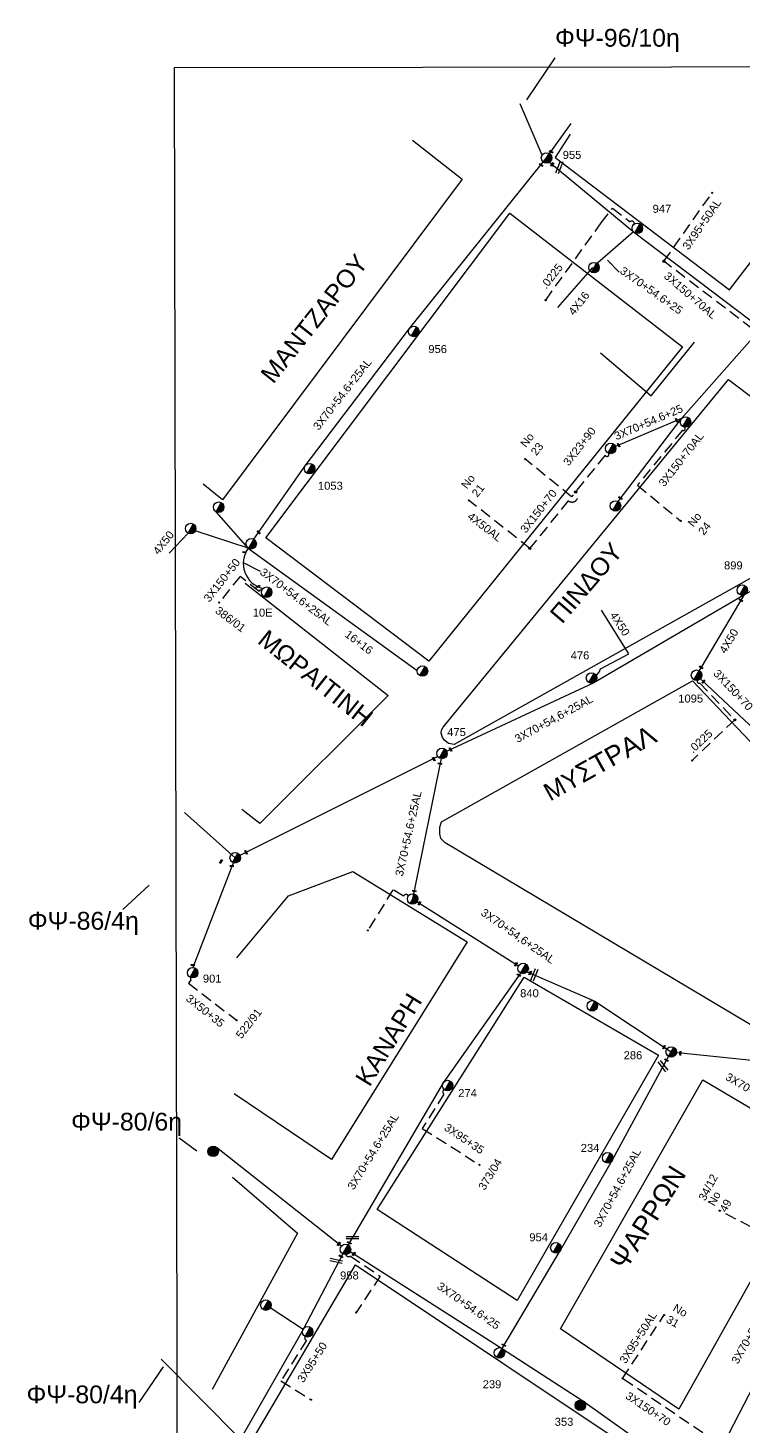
# Model space of a CAD drawing. Header units: millimetres. Extents: x 1421 to 13344, y 800 to 1949.
# Drawn here: x 10805 to 10965.9, y 1568.7 to 1883.1 of the extents above; entities that cross this region are included whole.
import ezdxf

# ---------------------------------------------------------------- set-up
doc = ezdxf.new("R2010")
doc.units = ezdxf.units.MM
doc.linetypes.add('DASHED', pattern=[19.05, 12.7, -6.35])
for name, color, linetype in [('Άγνωστα', 7, 'Continuous'), ('Γυμνά εναέρια ΧΤ (3Φ)   4x50CU', 7, 'Continuous'), ('Γυμνά εναέρια ΧΤ και ΦΟΠ (3Φ)   4x50+16AL', 7, 'Continuous'), ('Εναέρια παροχή ΧΤ 4x16', 7, 'SYN_LINE'), ('Επιγραφές - Σχήματα', 7, 'Continuous'), ('Καλωδια Χ.Τ. 3x50+35', 7, 'Continuous'), ('Καλωδια ΧΤ  3X95+50', 7, 'Continuous'), ('Καλώδια ΧΤ   3x150+70AL', 7, 'DASHED'), ('Καλώδια ΧΤ   3x150AL+50CU', 7, 'DASHED'), ('Μηχανική τομή', 7, 'Continuous'), ('Στύλος Ξύλινος', 7, 'Continuous'), ('Στύλος Ξύλινος @ 1', 7, 'Continuous'), ('Στύλος ΦΜ', 7, 'Continuous'), ('Στύλος ΦΜ @ 1', 7, 'Continuous'), ('Συνδέσεις', 7, 'Continuous'), ('Συνεστραμμένα ΧΤ   3x70+54.6+25 AL', 7, 'SYN_LINE'), ('Τομή', 7, 'Continuous'), ('Υπόβαθρο ΔΕΗ', 7, 'Continuous'), ('Υπόγεια καλώδια Παροχών ΧΤ   .0225', 7, 'DASHED'), ('Υπόγεια καλώδια Παροχών ΧΤ   4x16AL', 7, 'DASHED'), ('Υπόγεια καλώδια Παροχών ΧΤ   4x50AL', 7, 'DASHED')]:
    doc.layers.add(name, color=color, linetype=linetype)
doc.styles.add('arial', font='ARIAL.TTF')
doc.styles.get("Standard").update_dxf_attribs({"font": 'ARIAL.TTF'})
doc.linetypes.add('SYN_LINE', pattern='A,0.5,-0.0001,["/\\/\\/\\/",Standard,S=0.1,R=0,X=0,Y=-0.05],-0.25', length=0.7501)
doc.dimstyles.new('ISO-25', dxfattribs={"dimtxt": 2.5, "dimasz": 2.5, "dimexe": 1.25, "dimexo": 0.625, "dimtad": 1, "dimtxsty": 'Standard', "dimcen": 2.5, "dimadec": 0, "dimazin": 0, "dimtfac": 1, "dimtmove": 0, "dimatfit": 3, "dimfxl": 1, "dimarcsym": 0})

# ---------------------------------------------------------------- blocks, each defined once
blk = doc.blocks.new('ΥΠΑΡΧΩΝ ΤΣΙΜΕΝΤΕΝΙΟΣ ΣΤΥΛΟΣ')
at = {"layer": 'Στύλος ΦΜ'}
blk.add_hatch(color=7, dxfattribs=at).paths.add_polyline_path([(-1.29, -2.28, 0.574793), (2.62, 0, 0.268822), (1.3, 2.27)])
at = {"layer": 'Στύλος ΦΜ', "color": 7}
blk.add_line((-1.29, -2.28), (1.3, 2.27), dxfattribs=at)
blk.add_circle((0, 0), 2.62, dxfattribs=at)
at = {"layer": 'Στύλος ΦΜ', "flags": 4}
for tag, p in [('ΤΥΠΟΣ', (-4.91, 3.03)), ('ΑΡΙΘΜΟΣ', (-4.68, 8.05))]:
    blk.add_attdef(tag, p, '', height=4, dxfattribs=at)
blk = doc.blocks.new('_ΣΥΝΔΕΣΗ')
at = {"layer": 'Συνδέσεις', "linetype": 'SYN_LINE', "ltscale": 40}
blk.add_hatch(color=256, dxfattribs=at).paths.add_polyline_path([(0.5, -0.01, 1), (-0.5, -0.01, 1)])
at = {"layer": 'Συνδέσεις'}
blk.add_circle((0, -0.01), 0.5, dxfattribs=at)
blk = doc.blocks.new('ΜΗΧΑΝΙΚΗ ΤΟΜΗ')
at = {"layer": 'Μηχανική τομή', "ltscale": 40}
for p, q in [((-1.9, 0.8), (1.9, 0.8)), ((1.9, 0), (-1.9, 0))]:
    blk.add_line(p, q, dxfattribs=at)
blk = doc.blocks.new('ΤΟΜΗ')
at = {"layer": 'Τομή', "ltscale": 40}
for p, q in [((-5.7, 0), (5.7, 0)), ((5.7, -2.3), (-5.7, -2.3))]:
    blk.add_line(p, q, dxfattribs=at)
blk = doc.blocks.new('ΥΠΑΡΧΩΝ ΞΥΛΙΝΟΣ ΣΤΥΛΟΣ')
at = {"layer": 'Στύλος Ξύλινος'}
h = blk.add_hatch(color=7, dxfattribs=at)
h.paths.add_polyline_path([(-2.62, 0, 0.270008), (-1.29, -2.28), (1.3, 2.27, 0.576266)])
h.paths.add_polyline_path([(-1.29, -2.28, 0.574793), (2.62, 0, 0.268822), (1.3, 2.27)])
at = {"layer": 'Στύλος Ξύλινος', "color": 7}
blk.add_line((-1.29, -2.28), (1.3, 2.27), dxfattribs=at)
blk.add_circle((0, 0), 2.62, dxfattribs=at)
at = {"layer": 'Στύλος Ξύλινος', "flags": 4}
for tag, p in [('ΑΡΙΘΜΟΣ', (-4.91, 8.6)), ('ΤΥΠΟΣ', (-4.85, 3.39))]:
    blk.add_attdef(tag, p, '', height=4, dxfattribs=at)

msp = doc.modelspace()

# ---------------------------------------------------------------- linework, layer by layer
at = {"layer": 'Άγνωστα', "color": 6, "linetype": 'SYN_LINE', "ltscale": 8}
msp.add_lwpolyline([(10932.02875, 1829.22718), (10924.14652, 1820.24793)], dxfattribs=at)
at = {"layer": 'Άγνωστα', "color": 2}
msp.add_lwpolyline([(10933.85788, 1810.03722), (10945.26723, 1800.41407), (10955.0124, 1812.45254)], dxfattribs=at)
at = {"layer": 'Άγνωστα', "color": 6, "linetype": 'DASHED', "ltscale": 0.2}
msp.add_lwpolyline([(10935.6922, 1787.47809, -1.037056026), (10934.86065, 1787.03535), (10927.33278, 1777.71261), (10916.82347, 1786.1986)], format="xyb", dxfattribs=at)
at = {"layer": 'Άγνωστα', "color": 7}
for points in [[(10854.6509, 1766.09751), (10847.34122, 1774.3289)], [(10854.6509, 1766.09751), (10892.61676, 1738.62845)]]:
    msp.add_lwpolyline(points, dxfattribs=at)
at = {"layer": 'Άγνωστα', "color": 27}
msp.add_lwpolyline([(10932.32856, 1736.83323), (10933.52004, 1738.26612), (10933.84167, 1739.02553), (10940.18666, 1742.35523), (10934.07388, 1752.18896)], dxfattribs=at)
at = {"layer": 'Άγνωστα', "color": 133, "linetype": 'DASHED', "ltscale": 0.2}
msp.add_lwpolyline([(10890.59018, 1687.89527, 0.705147948), (10889.51408, 1687.8479), (10887.12793, 1689.31474), (10881.50013, 1680.15988)], format="xyb", dxfattribs=at)
at = {"layer": 'Άγνωστα', "color": 1, "linetype": 'DASHED', "ltscale": 0.2}
msp.add_lwpolyline([(10876.41985, 1607.5621, 0.56354898), (10877.55027, 1606.89073), (10884.29367, 1602.3898), (10878.85281, 1594.22841)], format="xyb", dxfattribs=at)
at = {"layer": 'Άγνωστα', "color": 30, "linetype": 'SYN_LINE', "ltscale": 8}
msp.add_lwpolyline([(10866.90348, 1590.43484), (10859.53409, 1595.24782)], dxfattribs=at)
at = {"layer": 'Γυμνά εναέρια ΧΤ (3Φ)   4x50CU', "color": 62, "linetype": 'SYN_LINE', "ltscale": 8}
msp.add_lwpolyline([(10841.03877, 1769.52238), (10836.76479, 1765.00275)], dxfattribs=at)
at = {"layer": 'Γυμνά εναέρια ΧΤ και ΦΟΠ (3Φ)   4x50+16AL', "color": 2, "linetype": 'Continuous', "ltscale": 0.2}
msp.add_lwpolyline([(10966.11255, 1755.57703), (10955.4547, 1737.5608), (10969.75457, 1724.17277), (10987.58615, 1705.65507), (11003.12257, 1688.90096), (11014.42522, 1676.37223)], dxfattribs=at)
at = {"layer": 'Καλωδια Χ.Τ. 3x50+35', "color": 5, "linetype": 'DASHED', "ltscale": 0.2}
msp.add_lwpolyline([(10841.66597, 1669.53666, 0.368131078), (10841.6616, 1669.00584), (10841.11837, 1668.30054), (10852.05688, 1659.87561)], format="xyb", dxfattribs=at)
at = {"layer": 'Καλωδια Χ.Τ. 3x50+35', "color": 133, "linetype": 'DASHED', "ltscale": 0.2}
msp.add_lwpolyline([(10898.73619, 1644.31658, 0.66898005), (10898.60675, 1643.32844), (10893.72236, 1635.61394), (10906.54837, 1627.49321)], format="xyb", dxfattribs=at)
at = {"layer": 'Καλωδια ΧΤ  3X95+50', "color": 5, "linetype": 'DASHED', "ltscale": 0.2}
msp.add_lwpolyline([(10948.0998, 1830.662), (10958.99481, 1846.11091)], dxfattribs=at)
at = {"layer": 'Καλωδια ΧΤ  3X95+50', "color": 1, "linetype": 'DASHED', "ltscale": 0.2}
msp.add_lwpolyline([(10938.82175, 1579.40401), (10938.80847, 1579.41274), (10948.20248, 1593.72091)], dxfattribs=at)
at = {"layer": 'Καλωδια ΧΤ  3X95+50', "color": 30, "linetype": 'DASHED', "ltscale": 0.2}
msp.add_lwpolyline([(10867.44407, 1588.82202, 0.651538882), (10867.65218, 1588.01182), (10861.91645, 1578.87433), (10868.71483, 1574.60689)], format="xyb", dxfattribs=at)
at = {"layer": 'Καλώδια ΧΤ   3x150+70AL', "color": 5, "linetype": 'DASHED', "ltscale": 0.2}
msp.add_lwpolyline([(10969.94573, 1815.59515, -0.285245191), (10968.00792, 1815.48603), (10948.0998, 1830.662)], format="xyb", dxfattribs=at)
at = {"layer": 'Καλώδια ΧΤ   3x150+70AL', "color": 6, "linetype": 'DASHED', "ltscale": 0.2}
for points in [[(10952.82968, 1793.34314, -0.792526642), (10952.29255, 1792.65672), (10942.13955, 1780.30581), (10942.13955, 1780.30581), (10951.88494, 1772.29465)], [(10928.21703, 1778.80769, -1.035229052), (10926.60561, 1776.81205), (10917.9688, 1766.11596)]]:
    msp.add_lwpolyline(points, format="xyb", dxfattribs=at)
at = {"layer": 'Καλώδια ΧΤ   3x150+70AL', "color": 2, "linetype": 'DASHED', "ltscale": 0.2}
msp.add_lwpolyline([(10955.64723, 1736.40054, 0.710988603), (10956.1933, 1735.79449), (10964.06004, 1727.5225)], format="xyb", dxfattribs=at)
at = {"layer": 'Καλώδια ΧΤ   3x150+70AL', "color": 1, "linetype": 'DASHED', "ltscale": 0.2}
msp.add_lwpolyline([(10964.75185, 1552.21944), (10965.13509, 1551.95948, -0.525317626), (10964.47361, 1551.15367), (10959.79353, 1554.57391, 0.349214175), (10956.67289, 1558.59479), (10956.67289, 1558.59479), (10960.06533, 1564.9911), (10938.79892, 1579.39818)], format="xyb", dxfattribs=at)
at = {"layer": 'Καλώδια ΧΤ   3x150AL+50CU', "color": 62, "linetype": 'DASHED', "ltscale": 0.2}
msp.add_lwpolyline([(10857.6174, 1756.49402, 0.737716493), (10856.99529, 1756.39657), (10852.72592, 1759.79543), (10847.99647, 1753.85468)], format="xyb", dxfattribs=at)
at = {"layer": 'Συνεστραμμένα ΧΤ   3x70+54.6+25 AL', "color": 6, "linetype": 'SYN_LINE', "ltscale": 20}
for points in [[(10937.80309, 1776.65164), (10952.08163, 1795.27942), (10970.7748, 1816.43263), (10990.29274, 1843.21584), (11016.14626, 1872.98728)], [(10922.39162, 1852.95145), (10941.5541, 1837.04757), (10970.1915, 1815.40945), (10993.73247, 1797.88025), (11008.85108, 1786.99898)], [(10952.10341, 1795.30407), (10937.23461, 1788.9971)]]:
    msp.add_lwpolyline(points, dxfattribs=at)
at = {"layer": 'Συνεστραμμένα ΧΤ   3x70+54.6+25 AL', "color": 62, "linetype": 'SYN_LINE', "ltscale": 20}
for points in [[(10920.71408, 1854.54781), (10915.79926, 1866.1082)], [(10855.8175, 1768.14387), (10867.36554, 1784.63167), (10890.86135, 1815.53646), (10921.70378, 1853.90456), (10927.25966, 1861.65978)], [(10854.58846, 1766.13553), (10842.66206, 1769.99836)]]:
    msp.add_lwpolyline(points, dxfattribs=at)
at = {"layer": 'Συνεστραμμένα ΧΤ   3x70+54.6+25 AL', "color": 6, "linetype": 'SYN_LINE', "ltscale": 15}
msp.add_lwpolyline([(10941.23526, 1837.31218), (10932.67687, 1829.81383)], dxfattribs=at)
at = {"layer": 'Συνεστραμμένα ΧΤ   3x70+54.6+25 AL', "color": 133, "linetype": 'SYN_LINE', "ltscale": 20}
for points in [[(11010.51783, 1783.47994), (10985.11302, 1766.23384), (10966.11255, 1755.57703), (10932.3134, 1735.85896), (10898.18755, 1719.96695), (10891.56752, 1687.2334), (10915.43003, 1672.22807)], [(10915.84602, 1670.57665), (10898.42887, 1645.91752), (10877.04484, 1609.43602)]]:
    msp.add_lwpolyline(points, dxfattribs=at)
at = {"layer": 'Συνεστραμμένα ΧΤ   3x70+54.6+25 AL', "color": 62, "ltscale": 20}
for points in [[(11095.11012, 1722.5884), (11072.14918, 1740.43642), (11046.25802, 1704.33179), (11033.0355, 1684.79097), (11014.84449, 1657.23377), (10994.96206, 1625.49473), (10983.91726, 1606.71753), (10972.89564, 1586.70801), (10956.94922, 1555.8397)], [(10917.36047, 1670.88287), (10932.57962, 1664.21862), (10949.76521, 1652.83039), (10975.20446, 1650.25372), (10994.22521, 1626.41662)]]:
    msp.add_lwpolyline(points, dxfattribs=at)
at = {"layer": 'Συνεστραμμένα ΧΤ   3x70+54.6+25 AL', "color": 5, "linetype": 'SYN_LINE', "ltscale": 20}
msp.add_lwpolyline([(10897.25169, 1719.25023), (10851.64141, 1696.49794), (10840.26419, 1706.70014)], dxfattribs=at)
at = {"layer": 'Συνεστραμμένα ΧΤ   3x70+54.6+25 AL', "color": 5, "linetype": 'SYN_LINE', "ltscale": 15}
msp.add_lwpolyline([(10851.64141, 1696.49794), (10842.08891, 1671.82151)], dxfattribs=at)
at = {"layer": 'Συνεστραμμένα ΧΤ   3x70+54.6+25 AL', "color": 1, "ltscale": 20}
for points in [[(10911.69289, 1586.16701), (10924.83678, 1608.23319), (10936.5488, 1628.56845), (10949.18191, 1651.80721)], [(10847.4152, 1631.37755), (10847.4152, 1631.37755), (10875.59027, 1609.22572)], [(10877.51087, 1607.90994), (10911.59907, 1586.21532), (10929.9064, 1574.36562), (10955.66818, 1555.99226)]]:
    msp.add_lwpolyline(points, dxfattribs=at)
at = {"layer": 'Συνεστραμμένα ΧΤ   3x70+54.6+25 AL', "color": 30, "linetype": 'SYN_LINE', "ltscale": 20}
msp.add_lwpolyline([(10875.86822, 1607.39547), (10866.90348, 1590.43484), (10852.85975, 1565.72701), (10849.83885, 1559.85971)], dxfattribs=at)
at = {"layer": 'Συνεστραμμένα ΧΤ   3x70+54.6+25 AL', "color": 27, "linetype": 'SYN_LINE', "ltscale": 20}
msp.add_lwpolyline([(10919.02831, 1511.55883), (10903.0279, 1530.66069), (10886.14511, 1541.79031), (10868.50444, 1553.23239), (10852.85975, 1565.72701), (10834.9598, 1583.72383)], dxfattribs=at)
at = {"layer": 'Συνεστραμμένα ΧΤ   3x70+54.6+25 AL', "color": 62, "linetype": 'SYN_LINE', "ltscale": 15}
msp.add_arc((10859.22941, 1762.69013), 5.78007, 143.4100811, 256.6306403, dxfattribs=at)
at = {"layer": 'Υπόβαθρο ΔΕΗ'}
for points in [[(12852.13968, 1876.87501), (10837.93673, 1874.16224)], [(10837.93673, 1874.1658), (10840.03143, 862.30832)], [(10842.45768, 1874.1716), (10842.45768, 1874.1716)], [(10926.99273, 1859.24173), (10923.6529, 1854.03723), (10962.88396, 1824.20107), (10990.77814, 1860.61213)], [(10891.56824, 1857.9068), (10902.738, 1849.10165), (10848.74606, 1777.02485), (10844.46428, 1780.53159)], [(10858.56276, 1768.48831), (10913.41671, 1841.48338), (10952.31855, 1811.44714), (10895.1829, 1740.68856), (10858.56276, 1768.48831)], [(10898.4219, 1725.87981), (10962.67903, 1804.04716), (10995.97876, 1778.80621), (10996.53309, 1777.2927), (10995.75703, 1776.07451), (10994.50056, 1774.45025), (10900.90772, 1721.95957), (10899.66091, 1722.19022), (10898.78352, 1722.85907), (10898.29865, 1723.57406), (10897.99849, 1724.49663), (10898.04467, 1725.21161), (10898.4219, 1725.87981)], [(10853.91047, 1758.26743), (10886.03547, 1733.032), (10857.15784, 1704.21624), (10853.1627, 1707.3471)], [(10898.03804, 1704.57449), (10954.55916, 1736.32328), (11013.46194, 1674.38621), (10991.82596, 1644.50845), (10898.88435, 1699.87009), (10897.90452, 1700.87162), (10897.69944, 1701.85039), (10897.69944, 1703.42096), (10898.03804, 1704.57449)], [(10852.00147, 1674.00044), (10863.61846, 1687.92765), (10878.08161, 1693.41628), (10903.85124, 1677.57485), (10873.28212, 1628.63229), (10851.42145, 1643.38786)], [(10883.5525, 1617.37738), (10916.64747, 1669.64813), (10946.90121, 1652.07805), (10915.10423, 1596.91357), (10883.5525, 1617.37738)], [(10924.8274, 1590.53713), (10956.86029, 1646.57832), (10984.00453, 1630.51564), (10951.50707, 1572.44999), (10924.8274, 1590.53713)], [(10851.06638, 1624.6478), (10865.67099, 1612.10095), (10846.44547, 1576.9356)], [(10855.28828, 1565.24333), (10878.68534, 1604.9358), (10945.21122, 1560.53266), (10922.81145, 1520.99185), (10855.28828, 1565.24333)]]:
    msp.add_lwpolyline(points, dxfattribs=at)
msp.add_lwpolyline([(10842.45768, 1874.1716), (10842.45768, 1874.1716)], close=True, dxfattribs=at)
at = {"layer": 'Υπόγεια καλώδια Παροχών ΧΤ   .0225', "color": 6, "ltscale": 0.2}
msp.add_lwpolyline([(10921.50694, 1821.94274), (10934.0239, 1839.29886), (10936.53914, 1842.58773), (10940.49101, 1839.56544, -0.711899298), (10941.45213, 1839.03155)], format="xyb", dxfattribs=at)
at = {"layer": 'Υπόγεια καλώδια Παροχών ΧΤ   .0225', "color": 2, "linetype": 'DASHED', "ltscale": 0.2}
msp.add_lwpolyline([(10964.06004, 1727.5225), (10954.461, 1718.39371)], dxfattribs=at)
at = {"layer": 'Υπόγεια καλώδια Παροχών ΧΤ   4x16AL', "color": 62, "linetype": 'DASHED', "ltscale": 0.2}
msp.add_lwpolyline([(10970.94758, 1603.81904, 1.191750201), (10971.47799, 1604.70018), (10974.40829, 1609.93596), (10960.6975, 1617.13113)], format="xyb", dxfattribs=at)
at = {"layer": 'Υπόγεια καλώδια Παροχών ΧΤ   4x50AL', "color": 6, "ltscale": 0.2}
msp.add_lwpolyline([(10917.95278, 1766.09611), (10904.12456, 1776.96605)], dxfattribs=at)

# ---------------------------------------------------------------- block references
at = {"layer": 'Μηχανική τομή'}
for p, xscale, yscale, zscale, rotation in [((10922.72054, 1855.20441), 0.2500000000001928, 0.2500000000001928, 0.2500000000001928, 327.6127198128642), ((10920.41818, 1852.23392), 0.2500000000001928, 0.2500000000001928, 0.2500000000001928, 327.6127198128642), ((10923.05753, 1852.39877), 0.249999999999919, 0.249999999999919, 0.249999999999919, 54.58377458534449), ((10950.92412, 1794.83412), 0.2500000000001926, 0.2500000000001926, 0.2500000000001926, 294.6904854819203), ((10937.83827, 1789.25316), 0.2500000000001927, 0.2500000000001927, 0.2500000000001927, 294.6904854819203), ((10938.30085, 1777.30101), 0.2500000000001928, 0.2500000000001928, 0.2500000000001928, 327.6127198128642), ((10856.85524, 1769.62551), 0.2500000000001927, 0.2500000000001927, 0.2500000000001927, 319.4881344352931), ((10853.72839, 1765.14539), 0.2500000000001927, 0.2500000000001927, 0.2500000000001927, 355.4310733044071), ((10856.81252, 1757.43961), 0.2500000000001927, 0.2500000000001927, 0.2500000000001927, 29.32457318265775), ((10965.38209, 1754.34224), 0.2500000000001928, 0.2500000000001928, 0.2500000000001928, 328.1401262921853), ((10956.43548, 1739.21874), 0.2500000000001928, 0.2500000000001928, 0.2500000000001928, 328.1401262921853), ((10957.0947, 1736.02537), 0.2499999999999188, 0.2499999999999188, 0.2499999999999188, 46.79548129972707), ((10900.01358, 1720.82438), 0.2500000000001927, 0.2500000000001927, 0.2500000000001927, 293.5127969340581), ((10896.2371, 1718.65204), 0.2500000000001927, 0.2500000000001927, 0.2500000000001927, 293.5127969340581), ((10897.70428, 1717.57738), 0.2500000000002005, 0.2500000000002005, 0.2500000000002005, 350.3046890946979), ((10853.9987, 1697.67386), 0.2500000000001927, 0.2500000000001927, 0.2500000000001927, 293.5127969340581), ((10848.51726, 1695.61365), 0.2500000000001926, 0.2500000000001926, 0.2500000000001926, 58.24303943689049), ((10850.88376, 1694.54076), 0.2500000000001927, 0.2500000000001927, 0.2500000000001927, 359.0481283027873), ((10891.91821, 1688.93815), 0.2500000000002005, 0.2500000000002005, 0.2500000000002005, 350.3046890946979), ((10893.20992, 1686.20553), 0.249999999999919, 0.249999999999919, 0.249999999999919, 60.45441640026036), ((10914.91269, 1672.53784), 0.249999999999919, 0.249999999999919, 0.249999999999919, 60.45441640026036), ((10842.0973, 1672.27835), 0.2500000000001927, 0.2500000000001927, 0.2500000000001927, 359.0481283027873), ((10915.42953, 1669.98698), 0.2500000000002005, 0.2500000000002005, 0.2500000000002005, 331.5446991727721), ((10918.11227, 1670.5365), 0.249999999999919, 0.249999999999919, 0.249999999999919, 68.45138536945211), ((10948.2256, 1653.87217), 0.249999999999919, 0.249999999999919, 0.249999999999919, 68.45138536945211), ((10948.64943, 1650.91328), 0.2500000000002005, 0.2500000000002005, 0.2500000000002005, 331.5446991727721), ((10951.908, 1652.52733), 0.249999999999919, 0.249999999999919, 0.249999999999919, 85.6734642910487), ((10875.0369, 1609.58728), 0.249999999999919, 0.249999999999919, 0.249999999999919, 54.49615168295795), ((10877.26111, 1609.80498), 0.2500000000002005, 0.2500000000002005, 0.2500000000002005, 331.5446991727721), ((10875.38573, 1606.75781), 0.2500000000002005, 0.2500000000002005, 0.2500000000002005, 331.5446991727721), ((10878.43557, 1607.32144), 0.249999999999919, 0.249999999999919, 0.249999999999919, 54.49615168295795), ((10912.06318, 1586.78866), 0.2500000000002005, 0.2500000000002005, 0.2500000000002005, 331.5446991727721)]:
    msp.add_blockref('ΜΗΧΑΝΙΚΗ ΤΟΜΗ', p, dxfattribs=dict(at, xscale=xscale, yscale=yscale, zscale=zscale, rotation=rotation))
at = {"layer": 'Στύλος Ξύλινος @ 1', "ltscale": 40, "xscale": 0.4499999999998181, "yscale": 0.4499999999998181, "zscale": 0.4499999999998181}
msp.add_blockref('ΥΠΑΡΧΩΝ ΞΥΛΙΝΟΣ ΣΤΥΛΟΣ', (10846.66995, 1630.46555), dxfattribs=at)
at = {"layer": 'Στύλος Ξύλινος @ 1', "ltscale": 40}
ref = msp.add_blockref('ΥΠΑΡΧΩΝ ΞΥΛΙΝΟΣ ΣΤΥΛΟΣ', (10929.32084, 1573.34373), dxfattribs=dict(at, xscale=0.4499999999998181, yscale=0.4499999999998181, zscale=0.4499999999998181))
ref.add_attrib('ΤΥΠΟΣ', '353', (10923.53415, 1568.74856), dxfattribs={"layer": 'Στύλος Ξύλινος', "height": 1.8, "flags": 4})
at = {"layer": 'Στύλος ΦΜ @ 1', "ltscale": 40}
ref = msp.add_blockref('ΥΠΑΡΧΩΝ ΤΣΙΜΕΝΤΕΝΙΟΣ ΣΤΥΛΟΣ', (10921.70152, 1853.90585), dxfattribs=dict(at, xscale=0.4499999999998181, yscale=0.4499999999998181, zscale=0.4499999999998181))
ref.add_attrib('ΤΥΠΟΣ', '955', (10925.33675, 1853.69585), dxfattribs={"layer": 'Στύλος ΦΜ', "height": 1.8, "flags": 4})
ref = msp.add_blockref('ΥΠΑΡΧΩΝ ΤΣΙΜΕΝΤΕΝΙΟΣ ΣΤΥΛΟΣ', (10942.13513, 1838.07204), dxfattribs=dict(at, xscale=0.4499999999998181, yscale=0.4499999999998181, zscale=0.4499999999998181))
ref.add_attrib('ΤΥΠΟΣ', '947', (10945.56759, 1841.56221), dxfattribs={"layer": 'Στύλος ΦΜ', "height": 1.8, "flags": 4})
at = {"layer": 'Στύλος ΦΜ @ 1', "ltscale": 40, "xscale": 0.4499999999998181, "yscale": 0.4499999999998181, "zscale": 0.4499999999998181}
for p in [(10932.37791, 1829.24229), (10952.97498, 1794.51191), (10936.13764, 1788.56837), (10937.21753, 1775.62975), (10847.92225, 1775.35337), (10841.6198, 1770.54685), (10855.23194, 1767.12198), (10893.78729, 1738.49809), (10851.63932, 1696.49955), (10891.56526, 1687.23469), (10931.99406, 1663.19673), (10858.548, 1595.89184), (10867.94626, 1589.88735)]:
    msp.add_blockref('ΥΠΑΡΧΩΝ ΤΣΙΜΕΝΤΕΝΙΟΣ ΣΤΥΛΟΣ', p, dxfattribs=at)
at = {"layer": 'Στύλος ΦΜ @ 1', "ltscale": 40}
ref = msp.add_blockref('ΥΠΑΡΧΩΝ ΤΣΙΜΕΝΤΕΝΙΟΣ ΣΤΥΛΟΣ', (10891.83489, 1814.87362), dxfattribs=dict(at, xscale=0.4499999999998181, yscale=0.4499999999998181, zscale=0.4499999999998181))
ref.add_attrib('ΤΥΠΟΣ', '956', (10895.09991, 1810.01499), dxfattribs={"layer": 'Στύλος ΦΜ', "height": 1.8, "flags": 4})
ref = msp.add_blockref('ΥΠΑΡΧΩΝ ΤΣΙΜΕΝΤΕΝΙΟΣ ΣΤΥΛΟΣ', (10868.37187, 1784.01975), dxfattribs=dict(at, xscale=0.4499999999998181, yscale=0.4499999999998181, zscale=0.4499999999998181))
ref.add_attrib('ΤΥΠΟΣ', '1053', (10870.25461, 1779.27861), dxfattribs={"layer": 'Στύλος ΦΜ', "height": 1.8, "flags": 4})
ref = msp.add_blockref('ΥΠΑΡΧΩΝ ΤΣΙΜΕΝΤΕΝΙΟΣ ΣΤΥΛΟΣ', (10965.75097, 1756.69792), dxfattribs=dict(at, xscale=0.4499999999998181, yscale=0.4499999999998181, zscale=0.4499999999998181))
ref.add_attrib('ΤΥΠΟΣ', '899', (10961.64445, 1761.36286), dxfattribs={"layer": 'Στύλος ΦΜ', "height": 1.8, "flags": 4})
ref = msp.add_blockref('ΥΠΑΡΧΩΝ ΤΣΙΜΕΝΤΕΝΙΟΣ ΣΤΥΛΟΣ', (10858.72591, 1756.2341), dxfattribs=dict(at, xscale=0.4499999999998181, yscale=0.4499999999998181, zscale=0.4499999999998181))
ref.add_attrib('ΤΥΠΟΣ', '10Ε', (10855.59213, 1750.74083), dxfattribs={"layer": 'Στύλος ΦΜ', "height": 1.8, "flags": 4})
ref = msp.add_blockref('ΥΠΑΡΧΩΝ ΤΣΙΜΕΝΤΕΝΙΟΣ ΣΤΥΛΟΣ', (10931.8333, 1736.93443), dxfattribs=dict(at, xscale=0.4499999999998181, yscale=0.4499999999998181, zscale=0.4499999999998181))
ref.add_attrib('ΤΥΠΟΣ', '476', (10927.13827, 1741.12406), dxfattribs={"layer": 'Στύλος ΦΜ', "height": 1.8, "flags": 4})
ref = msp.add_blockref('ΥΠΑΡΧΩΝ ΤΣΙΜΕΝΤΕΝΙΟΣ ΣΤΥΛΟΣ', (10955.45243, 1737.56209), dxfattribs=dict(at, xscale=0.4499999999998181, yscale=0.4499999999998181, zscale=0.4499999999998181))
ref.add_attrib('ΤΥΠΟΣ', '1095', (10951.34335, 1731.41536), dxfattribs={"layer": 'Στύλος ΦΜ', "height": 1.8, "flags": 4})
ref = msp.add_blockref('ΥΠΑΡΧΩΝ ΤΣΙΜΕΝΤΕΝΙΟΣ ΣΤΥΛΟΣ', (10898.18528, 1719.96824), dxfattribs=dict(at, xscale=0.4499999999998181, yscale=0.4499999999998181, zscale=0.4499999999998181))
ref.add_attrib('ΤΥΠΟΣ', '475', (10899.34989, 1723.87743), dxfattribs={"layer": 'Στύλος ΦΜ', "height": 1.8, "flags": 4})
ref = msp.add_blockref('ΥΠΑΡΧΩΝ ΤΣΙΜΕΝΤΕΝΙΟΣ ΣΤΥΛΟΣ', (10842.06729, 1670.64394), dxfattribs=dict(at, xscale=0.4499999999998181, yscale=0.4499999999998181, zscale=0.4499999999998181))
ref.add_attrib('ΤΥΠΟΣ', '901', (10844.36555, 1668.42243), dxfattribs={"layer": 'Στύλος ΦΜ', "height": 1.8, "flags": 4})
ref = msp.add_blockref('ΥΠΑΡΧΩΝ ΤΣΙΜΕΝΤΕΝΙΟΣ ΣΤΥΛΟΣ', (10916.42705, 1671.60112), dxfattribs=dict(at, xscale=0.4499999999998181, yscale=0.4499999999998181, zscale=0.4499999999998181))
ref.add_attrib('ΤΥΠΟΣ', '840', (10915.75871, 1665.14101), dxfattribs={"layer": 'Στύλος ΦΜ', "height": 1.8, "flags": 4})
ref = msp.add_blockref('ΥΠΑΡΧΩΝ ΤΣΙΜΕΝΤΕΝΙΟΣ ΣΤΥΛΟΣ', (10949.76294, 1652.83168), dxfattribs=dict(at, xscale=0.4499999999998181, yscale=0.4499999999998181, zscale=0.4499999999998181))
ref.add_attrib('ΤΥΠΟΣ', '286', (10939.05041, 1651.18608), dxfattribs={"layer": 'Στύλος ΦΜ', "height": 1.8, "flags": 4})
ref = msp.add_blockref('ΥΠΑΡΧΩΝ ΤΣΙΜΕΝΤΕΝΙΟΣ ΣΤΥΛΟΣ', (10899.41745, 1645.27733), dxfattribs=dict(at, xscale=0.4499999999998181, yscale=0.4499999999998181, zscale=0.4499999999998181))
ref.add_attrib('ΤΥΠΟΣ', '274', (10901.83239, 1642.685), dxfattribs={"layer": 'Στύλος ΦΜ', "height": 1.8, "flags": 4})
ref = msp.add_blockref('ΥΠΑΡΧΩΝ ΤΣΙΜΕΝΤΕΝΙΟΣ ΣΤΥΛΟΣ', (10935.46237, 1629.0232), dxfattribs=dict(at, xscale=0.4499999999998181, yscale=0.4499999999998181, zscale=0.4499999999998181))
ref.add_attrib('ΤΥΠΟΣ', '234', (10929.40602, 1630.33981), dxfattribs={"layer": 'Στύλος ΦΜ', "height": 1.8, "flags": 4})
ref = msp.add_blockref('ΥΠΑΡΧΩΝ ΤΣΙΜΕΝΤΕΝΙΟΣ ΣΤΥΛΟΣ', (10923.79554, 1608.78361), dxfattribs=dict(at, xscale=0.4499999999998181, yscale=0.4499999999998181, zscale=0.4499999999998181))
ref.add_attrib('ΤΥΠΟΣ', '954', (10917.82848, 1610.24626), dxfattribs={"layer": 'Στύλος ΦΜ', "height": 1.8, "flags": 4})
ref = msp.add_blockref('ΥΠΑΡΧΩΝ ΤΣΙΜΕΝΤΕΝΙΟΣ ΣΤΥΛΟΣ', (10876.44925, 1608.41994), dxfattribs=dict(at, xscale=0.4499999999998181, yscale=0.4499999999998181, zscale=0.4499999999998181))
ref.add_attrib('ΤΥΠΟΣ', '958', (10875.24504, 1601.66223), dxfattribs={"layer": 'Στύλος ΦΜ', "height": 1.8, "flags": 4})
ref = msp.add_blockref('ΥΠΑΡΧΩΝ ΤΣΙΜΕΝΤΕΝΙΟΣ ΣΤΥΛΟΣ', (10911.10733, 1585.14512), dxfattribs=dict(at, xscale=0.4499999999998181, yscale=0.4499999999998181, zscale=0.4499999999998181))
ref.add_attrib('ΤΥΠΟΣ', '239', (10907.33804, 1577.18062), dxfattribs={"layer": 'Στύλος ΦΜ', "height": 1.8, "flags": 4})
at = {"layer": 'Συνδέσεις'}
for p, xscale, yscale, zscale in [((10958.9592, 1846.06042), 0.25, 0.25, 0.25), ((10948.0998, 1830.662), 0.4777242751394019, 0.4777242751394019, 0.4777242751394019), ((10921.49642, 1821.92816), 0.25, 0.25, 0.25), ((10916.86935, 1786.16155), 0.25, 0.25, 0.25), ((10904.21564, 1776.88249), 0.25, 0.25, 0.25), ((10928.2457, 1778.7855), 0.4777242751394019, 0.4777242751394019, 0.4777242751394019), ((10951.88494, 1772.29465), 0.25, 0.25, 0.25), ((10917.95278, 1766.09611), 0.4777242751394019, 0.4777242751394019, 0.4777242751394019), ((10848.03681, 1753.90536), 0.25, 0.25, 0.25), ((10964.06004, 1727.5225), 0.4777242751394019, 0.4777242751394019, 0.4777242751394019), ((10954.461, 1718.39371), 0.25, 0.25, 0.25), ((10881.50013, 1680.15988), 0.25, 0.25, 0.25), ((10851.95069, 1659.94314), 0.25, 0.25, 0.25), ((10906.63824, 1627.43632), 0.25, 0.25, 0.25), ((10960.67249, 1617.14426), 0.25, 0.25, 0.25), ((10878.8542, 1594.23049), 0.25, 0.25, 0.25), ((10948.1658, 1593.66505), 0.25, 0.25, 0.25), ((10938.80259, 1579.40378), 0.25, 0.25, 0.25), ((10868.71483, 1574.60689), 0.25, 0.25, 0.25)]:
    msp.add_blockref('_ΣΥΝΔΕΣΗ', p, dxfattribs=dict(at, xscale=xscale, yscale=yscale, zscale=zscale))
at = {"layer": 'Τομή'}
for p, xscale, yscale, zscale, rotation in [((10924.85555, 1851.68698), 0.2499999999998873, 0.2499999999998873, 0.2499999999998873, 248.1909067709115), ((10919.25147, 1670.05483), 0.2499999999998873, 0.2499999999998873, 0.2499999999998873, 248.1909067709115), ((10948.13317, 1649.81841), 0.2499999999999669, 0.2499999999999669, 0.2499999999999669, 308.1680509152084), ((10874.42241, 1606.1287), 0.25, 0.25, 0.25, 347.9267687945376)]:
    msp.add_blockref('ΤΟΜΗ', p, dxfattribs=dict(at, xscale=xscale, yscale=yscale, zscale=zscale, rotation=rotation))
at = {"layer": 'Τομή', "xscale": 0.25, "yscale": 0.25, "zscale": 0.25}
msp.add_blockref('ΤΟΜΗ', (10878.05772, 1611.3432), dxfattribs=at)

# ---------------------------------------------------------------- texts
at = {"ltscale": 40, "char_height": 4, "width": 64.8866414, "attachment_point": 1, "style": 'arial'}
for s, insert, rotation in [('MANTZAPOY', (10857.06536, 1805.38261), 51.6424036), ('ΠINΔOY', (10922.15156, 1751.51434), 49.4326185), ('MΩPAITINH', (10858.91482, 1748.07661), 321.4739375), ('MY{\\H1.083x;ΣTPAΛ}', (10920.3803, 1712.89917), 29.1931848), ('KANAPH', (10878.43872, 1646.88823), 58.4278322), ('{\\H1.083x;ΨAPPΩN}', (10935.77098, 1605.68558), 57.8133697)]:
    msp.add_mtext(s, dxfattribs=dict(at, insert=insert, rotation=rotation))
at = {"layer": 'Άγνωστα', "color": 7, "char_height": 1.8, "attachment_point": 1}
for s, gutter_width, insert, rotation in [('3X95+50AL', 12.5, (10952.14951, 1834.08036), 55.2179592), ('3X70+54.6+25AL', 12.5, (10868.99788, 1793.61318), 51.9246009), ('3X70+54.6+25', 12.5, (10936.7063, 1792.03852), 23.1862187), ('3X23+90', 12.5, (10925.28024, 1785.59785), 51.9246009), ('3X150+70', 12.5, (10915.63802, 1770.48417), 51.9246009), ('4Χ50', 12.5, (10832.96859, 1765.61886), 51.9246009), ('3X150+50', 12.5, (10844.37868, 1754.93727), 51.9246009), ('4X50', 12.5, (10937.35708, 1752.06699), 303.1276587), ('4X50', 12.5, (10960.43963, 1743.17963), 59.351245), ('3X150+70', 12.5, (10960.41429, 1739.054), 313.366394), ('3X50+35', 12.5, (10841.49399, 1665.96023), 321.5206171), ('522/91', 1.8352, (10851.6101, 1656.75773), 51.9246009), ('3X95+35', 12.5, (10899.48554, 1636.89934), 326.1054926), ('3X70+54.6+25', 12.5, (10897.90859, 1601.20971), 325.1238696), ('3X70+54.6+25', 12.5, (10963.19551, 1583.3734), 60.4415168), ('3X95+50AL', 12.5, (10937.99298, 1583.53353), 57.3817289), ('3X95+50', 12.5, (10865.47103, 1579.25076), 57.3817289), ('3X150+70', 12.5, (10940.29161, 1576.53117), 326.1054926)]:
    msp.add_mtext_dynamic_manual_height_columns(s, width=1.8, gutter_width=gutter_width, heights=[0.04535], dxfattribs=dict(at, insert=insert, rotation=rotation))
at = {"layer": 'Άγνωστα', "color": 7}
note = msp.add_mtext_dynamic_manual_height_columns('No ', width=1.8, gutter_width=2.3101, heights=[0.04535, 0], dxfattribs=dict(at, insert=(10913.1005, 1786.51827), char_height=1.8, attachment_point=1, rotation=51.9246009))
for column, words in zip(note.columns.linked_columns, ['23']):
    column.text = words
note = msp.add_mtext_dynamic_manual_height_columns('No ', width=1.8, gutter_width=1.8352, heights=[0.04535, 0], dxfattribs=dict(at, insert=(10900.11117, 1777.55582), char_height=1.8, attachment_point=1, rotation=51.9246009))
for column, words in zip(note.columns.linked_columns, ['21']):
    column.text = words
note = msp.add_mtext_dynamic_manual_height_columns('No ', width=1.8, gutter_width=1.61783, heights=[0.04535, 0], dxfattribs=dict(at, insert=(10951.21104, 1769.16963), char_height=1.8, attachment_point=1, rotation=51.9246009))
for column, words in zip(note.columns.linked_columns, ['24']):
    column.text = words
note = msp.add_mtext_dynamic_manual_height_columns('Nο ', width=1.8, gutter_width=1.55465, heights=[0.04535, 0], dxfattribs=dict(at, insert=(10947.96411, 1597.95613), char_height=1.8, attachment_point=1, rotation=330.011523))
for column, words in zip(note.columns.linked_columns, ['31']):
    column.text = words
at = {"layer": 'Εναέρια παροχή ΧΤ 4x16', "color": 7, "insert": (10926.4588, 1819.4536), "char_height": 1.8, "attachment_point": 1, "rotation": 51.9246009}
msp.add_mtext_dynamic_manual_height_columns('4X16', width=1.8, gutter_width=12.5, heights=[0.04535], dxfattribs=at)
at = {"layer": 'Εναέρια παροχή ΧΤ 4x16', "color": 7}
note = msp.add_mtext_dynamic_manual_height_columns('34/12\\P', width=1.8, gutter_width=1.85192, heights=[0.04535, 0], dxfattribs=dict(at, insert=(10954.08505, 1616.77816), char_height=1.8, attachment_point=1, rotation=62.0702816))
note = msp.add_mtext_dynamic_manual_height_columns('No ', width=1.8, gutter_width=1.85192, heights=[0.04535, 0], dxfattribs=dict(at, insert=(10956.18053, 1615.63591), char_height=1.8, attachment_point=1, rotation=62.0702816))
for column, words in zip(note.columns.linked_columns, ['49']):
    column.text = words
at = {"layer": 'Επιγραφές - Σχήματα', "ltscale": 0.2, "char_height": 4, "width": 19.6718533, "attachment_point": 1}
for s, insert in [('ΦΨ-96/10η', (10923.61428, 1882.92369)), ('ΦΨ-86/4η', (10804.97685, 1684.33291)), ('ΦΨ-80/6η', (10814.71024, 1639.14834)), ('ΦΨ-80/4η', (10804.67983, 1577.80804))]:
    msp.add_mtext(s, dxfattribs=dict(at, insert=insert))
at = {"layer": 'Καλώδια ΧΤ   3x150+70AL', "color": 7, "char_height": 1.8, "attachment_point": 1}
for insert, rotation in [((10949.1372, 1828.43881), 319.3192095), ((10946.77473, 1780.91382), 51.9246009)]:
    msp.add_mtext_dynamic_manual_height_columns('3X150+70AL', width=1.8, gutter_width=12.5, heights=[0.04535], dxfattribs=dict(at, insert=insert, rotation=rotation))
at = {"layer": 'Συνεστραμμένα ΧΤ   3x70+54.6+25 AL', "color": 7, "char_height": 1.8, "attachment_point": 1}
for s, gutter_width, insert, rotation in [('3X70+54.6+25', 12.5, (10939.08437, 1829.58841), 324.8729436), ('3X70+54.6+25AL', 12.5, (10858.12645, 1761.82646), 322.9504961), ('386/01', 1.55465, (10848.06454, 1753.17373), 322.9504961), ('16+16', 12.5, (10877.22245, 1747.82487), 322.9504961), ('3X70+54,6+25AL', 12.5, (10914.2944, 1723.87293), 28.6181583), ('3X70+54.6+25AL', 12.5, (10887.60267, 1692.5987), 77.4518989), ('3X70+54,6+25AL', 12.5, (10907.77279, 1685.24761), 325.1238696), ('3X70+54.6+25AL', 12.5, (10962.69367, 1648.26747), 329.4371211), ('3X70+54.6+25AL', 12.5, (10876.77902, 1622.59729), 58.3751679), ('3X70+54.6+25AL', 12.5, (10932.20704, 1614.0679), 61.8239315), ('373/04', 12.5, (10906.22439, 1622.49917), 58.3751679)]:
    msp.add_mtext_dynamic_manual_height_columns(s, width=1.8, gutter_width=gutter_width, heights=[0.04535], dxfattribs=dict(at, insert=insert, rotation=rotation))
at = {"layer": 'Υπόγεια καλώδια Παροχών ΧΤ   .0225', "color": 7, "char_height": 1.8, "attachment_point": 1}
for insert, rotation in [((10920.20592, 1825.40461), 51.9246009), ((10953.41572, 1721.21839), 43.0496154)]:
    msp.add_mtext_dynamic_manual_height_columns('.0225', width=1.8, gutter_width=12.5, heights=[0.04535], dxfattribs=dict(at, insert=insert, rotation=rotation))
at = {"layer": 'Υπόγεια καλώδια Παροχών ΧΤ   4x50AL', "color": 7, "insert": (10904.82064, 1774.36064), "char_height": 1.8, "attachment_point": 1, "rotation": 322.5096772}
msp.add_mtext_dynamic_manual_height_columns('4X50AL', width=1.8, gutter_width=12.5, heights=[0.04535], dxfattribs=at)

# ---------------------------------------------------------------- leaders
at = {"layer": 'Επιγραφές - Σχήματα', "ltscale": 40}
for points in [[(10917.2479, 1866.97369), (10923.61275, 1876.42589)], [(10935.39004, 1830.89014), (10938.04291, 1828.21796)], [(10853.45308, 1762.89829), (10857.2319, 1760.97928)], [(10832.25644, 1690.36391), (10826.35371, 1684.86449)], [(10842.97012, 1630.51089), (10839.01693, 1633.47265)], [(10835.4007, 1582.02153), (10829.96654, 1573.99728)]]:
    msp.add_leader(points, dimstyle='ISO-25', override={"dimasz": 1, "dimtad": 0}, dxfattribs=at)

doc.saveas('drawing.dxf')
